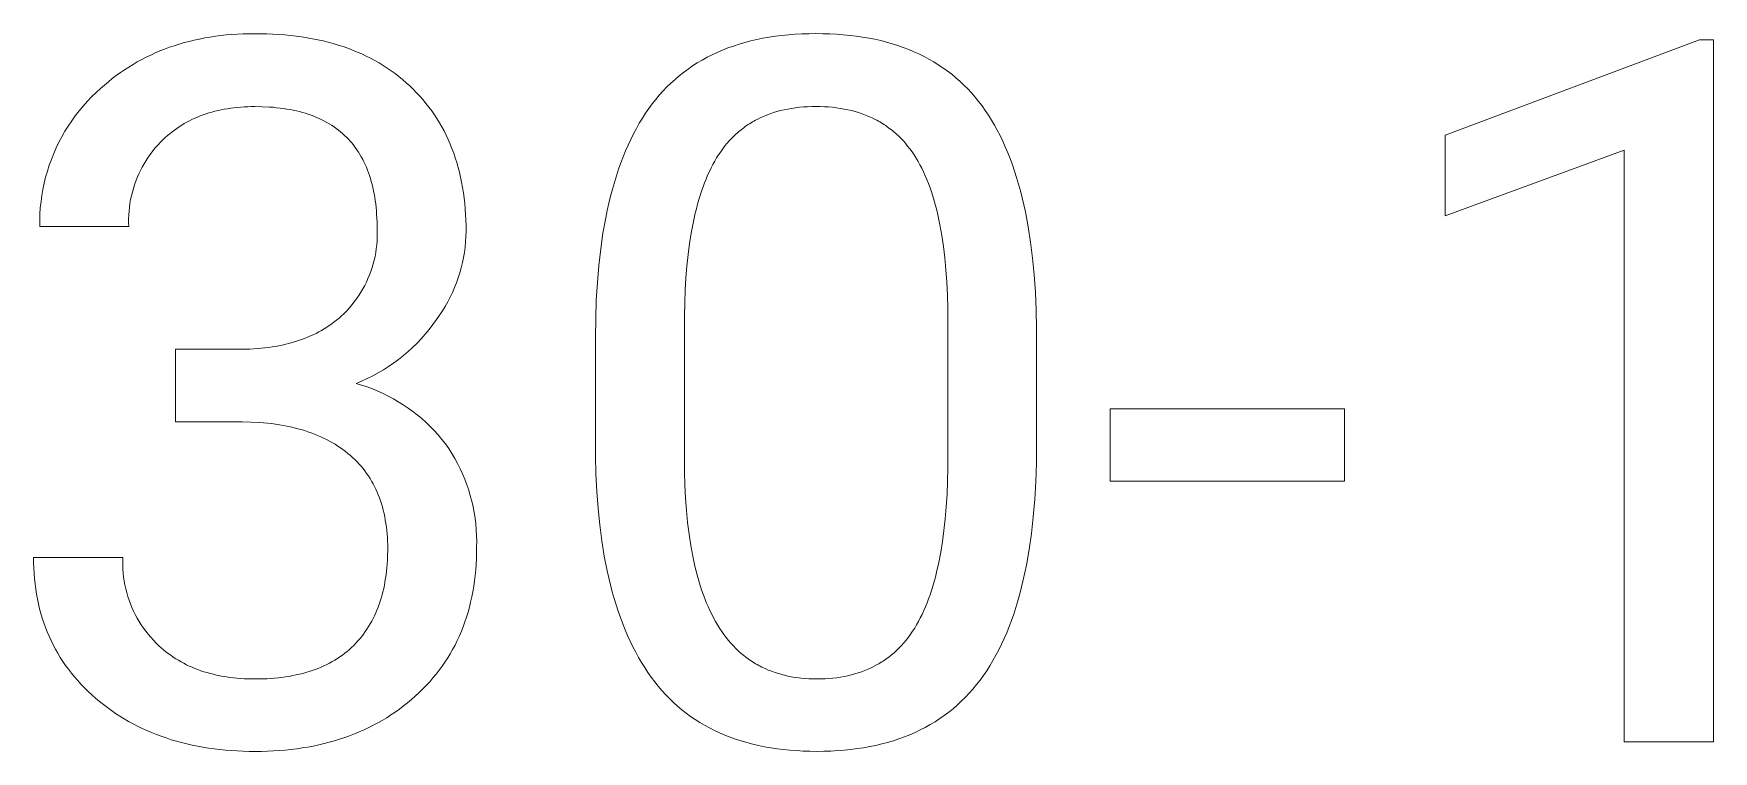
# Model space of a CAD drawing. Header units: millimetres. Extents: x -2542 to 6192, y -257 to 5845.
# Drawn here: x 4185.8 to 4384.6, y 432.5 to 517.4 of the extents above; entities that cross this region are included whole.
import ezdxf

# ---------------------------------------------------------------- set-up
doc = ezdxf.new("R2010")
doc.units = ezdxf.units.MM
doc.header["$MEASUREMENT"] = 0
doc.layers.add('Domyślny', color=7, linetype='Continuous', true_color=0x000000)

msp = doc.modelspace()

# ---------------------------------------------------------------- linework, layer by layer
at = {"layer": 'Domyślny', "color": 18, "lineweight": 15, "true_color": 0x000000}
for p, q in [((4205.44, 516.8), (4206.06, 516.92)), ((4206.06, 516.92), (4206.68, 517.03)), ((4206.68, 517.03), (4207.32, 517.12)), ((4207.32, 517.12), (4207.96, 517.21)), ((4207.96, 517.21), (4208.61, 517.28)), ((4208.61, 517.28), (4209.27, 517.33)), ((4209.27, 517.33), (4209.93, 517.38)), ((4209.93, 517.38), (4210.61, 517.41)), ((4210.61, 517.41), (4211.29, 517.43)), ((4211.29, 517.43), (4211.98, 517.43)), ((4211.98, 517.43), (4213.42, 517.41)), ((4213.42, 517.41), (4214.13, 517.38)), ((4214.13, 517.38), (4214.83, 517.34)), ((4214.83, 517.34), (4215.52, 517.28)), ((4215.52, 517.28), (4216.2, 517.22)), ((4216.2, 517.22), (4216.87, 517.14)), ((4216.87, 517.14), (4217.52, 517.05)), ((4217.52, 517.05), (4218.17, 516.95)), ((4218.17, 516.95), (4218.81, 516.83)), ((4272.1, 516.89), (4272.84, 517.02)), ((4272.84, 517.02), (4273.59, 517.13)), ((4273.59, 517.13), (4274.35, 517.22)), ((4274.35, 517.22), (4275.13, 517.3)), ((4275.13, 517.3), (4275.93, 517.36)), ((4275.93, 517.36), (4276.73, 517.41)), ((4276.73, 517.41), (4277.55, 517.43)), ((4277.55, 517.43), (4278.39, 517.44)), ((4278.39, 517.44), (4279.22, 517.43)), ((4279.22, 517.43), (4280.04, 517.41)), ((4280.04, 517.41), (4280.84, 517.37)), ((4280.84, 517.37), (4281.63, 517.31)), ((4281.63, 517.31), (4282.4, 517.23)), ((4282.4, 517.23), (4283.16, 517.14)), ((4283.16, 517.14), (4283.9, 517.03)), ((4283.9, 517.03), (4284.64, 516.91)), ((4284.64, 516.91), (4285.35, 516.77)), ((4199.66, 514.9), (4200.2, 515.15)), ((4200.2, 515.15), (4200.75, 515.38)), ((4200.75, 515.38), (4201.31, 515.61)), ((4201.31, 515.61), (4201.88, 515.82)), ((4201.88, 515.82), (4202.45, 516.01)), ((4202.45, 516.01), (4203.03, 516.19)), ((4203.03, 516.19), (4203.62, 516.37)), ((4203.62, 516.37), (4204.22, 516.52)), ((4204.22, 516.52), (4204.82, 516.67)), ((4204.82, 516.67), (4205.44, 516.8)), ((4218.81, 516.83), (4219.44, 516.71)), ((4219.44, 516.71), (4220.06, 516.57)), ((4220.06, 516.57), (4220.67, 516.42)), ((4220.67, 516.42), (4221.26, 516.26)), ((4221.26, 516.26), (4221.85, 516.08)), ((4221.85, 516.08), (4222.43, 515.9)), ((4222.43, 515.9), (4223, 515.7)), ((4223, 515.7), (4223.56, 515.48)), ((4223.56, 515.48), (4224.1, 515.26)), ((4224.1, 515.26), (4224.64, 515.03)), ((4224.64, 515.03), (4225.17, 514.78)), ((4265.51, 514.63), (4266.1, 514.93)), ((4266.1, 514.93), (4266.71, 515.22)), ((4266.71, 515.22), (4267.34, 515.49)), ((4267.34, 515.49), (4267.98, 515.74)), ((4267.98, 515.74), (4268.63, 515.97)), ((4268.63, 515.97), (4269.3, 516.19)), ((4269.3, 516.19), (4269.98, 516.39)), ((4269.98, 516.39), (4270.67, 516.57)), ((4270.67, 516.57), (4271.38, 516.74)), ((4271.38, 516.74), (4272.1, 516.89)), ((4285.35, 516.77), (4286.06, 516.61)), ((4286.06, 516.61), (4286.75, 516.43)), ((4286.75, 516.43), (4287.42, 516.24)), ((4287.42, 516.24), (4288.08, 516.03)), ((4288.08, 516.03), (4288.73, 515.81)), ((4288.73, 515.81), (4289.37, 515.56)), ((4289.37, 515.56), (4289.99, 515.3)), ((4289.99, 515.3), (4290.59, 515.03)), ((4290.59, 515.03), (4291.19, 514.74)), ((4352.85, 505.4), (4382.95, 516.69)), ((4382.95, 516.69), (4384.61, 516.69)), ((4384.61, 516.69), (4384.61, 433.59)), ((4196.07, 512.82), (4196.56, 513.16)), ((4196.56, 513.16), (4197.06, 513.48)), ((4197.06, 513.48), (4197.57, 513.79)), ((4197.57, 513.79), (4198.08, 514.09)), ((4198.08, 514.09), (4198.6, 514.37)), ((4198.6, 514.37), (4199.13, 514.64)), ((4199.13, 514.64), (4199.66, 514.9)), ((4225.17, 514.78), (4225.69, 514.52)), ((4225.69, 514.52), (4226.2, 514.25)), ((4226.2, 514.25), (4226.7, 513.96)), ((4226.7, 513.96), (4227.19, 513.66)), ((4227.19, 513.66), (4227.66, 513.35)), ((4227.66, 513.35), (4228.13, 513.03)), ((4228.13, 513.03), (4228.59, 512.7)), ((4262.73, 512.85), (4263.26, 513.24)), ((4263.26, 513.24), (4263.8, 513.62)), ((4263.8, 513.62), (4264.35, 513.97)), ((4264.35, 513.97), (4264.92, 514.31)), ((4264.92, 514.31), (4265.51, 514.63)), ((4291.19, 514.74), (4291.77, 514.43)), ((4291.77, 514.43), (4292.33, 514.1)), ((4292.33, 514.1), (4292.88, 513.76)), ((4292.88, 513.76), (4293.42, 513.4)), ((4293.42, 513.4), (4293.94, 513.02)), ((4293.94, 513.02), (4294.46, 512.63)), ((4193.2, 510.45), (4193.74, 510.95)), ((4193.74, 510.95), (4194.19, 511.35)), ((4194.19, 511.35), (4194.65, 511.73)), ((4194.65, 511.73), (4195.12, 512.11)), ((4195.12, 512.11), (4195.59, 512.47)), ((4195.59, 512.47), (4196.07, 512.82)), ((4228.59, 512.7), (4229.04, 512.35)), ((4229.04, 512.35), (4229.48, 511.99)), ((4229.48, 511.99), (4229.91, 511.62)), ((4229.91, 511.62), (4230.33, 511.24)), ((4230.33, 511.24), (4230.74, 510.85)), ((4260.31, 510.65), (4260.76, 511.12)), ((4260.76, 511.12), (4261.23, 511.58)), ((4261.23, 511.58), (4261.72, 512.02)), ((4261.72, 512.02), (4262.22, 512.45)), ((4262.22, 512.45), (4262.73, 512.85)), ((4294.46, 512.63), (4294.95, 512.22)), ((4294.95, 512.22), (4295.44, 511.8)), ((4295.44, 511.8), (4295.91, 511.35)), ((4295.91, 511.35), (4296.36, 510.9)), ((4191.67, 508.85), (4192.16, 509.4)), ((4192.16, 509.4), (4192.67, 509.94)), ((4192.67, 509.94), (4193.2, 510.45)), ((4230.74, 510.85), (4231.13, 510.44)), ((4231.13, 510.44), (4231.52, 510.03)), ((4231.52, 510.03), (4231.89, 509.61)), ((4231.89, 509.61), (4232.24, 509.18)), ((4232.24, 509.18), (4232.59, 508.74)), ((4258.61, 508.57), (4259.02, 509.12)), ((4259.02, 509.12), (4259.43, 509.64)), ((4259.43, 509.64), (4259.86, 510.15)), ((4259.86, 510.15), (4260.31, 510.65)), ((4296.36, 510.9), (4296.8, 510.42)), ((4296.8, 510.42), (4297.23, 509.93)), ((4297.23, 509.93), (4297.65, 509.42)), ((4297.65, 509.42), (4298.05, 508.89)), ((4189.9, 506.49), (4190.31, 507.11)), ((4190.31, 507.11), (4190.74, 507.7)), ((4190.74, 507.7), (4191.19, 508.29)), ((4191.19, 508.29), (4191.67, 508.85)), ((4204.24, 507.11), (4203.93, 506.95)), ((4204.55, 507.27), (4204.24, 507.11)), ((4204.87, 507.42), (4204.55, 507.27)), ((4205.2, 507.56), (4204.87, 507.42)), ((4205.53, 507.69), (4205.2, 507.56)), ((4205.87, 507.82), (4205.53, 507.69)), ((4206.21, 507.94), (4205.87, 507.82)), ((4206.56, 508.05), (4206.21, 507.94)), ((4206.91, 508.15), (4206.56, 508.05)), ((4207.26, 508.24), (4206.91, 508.15)), ((4207.63, 508.33), (4207.26, 508.24)), ((4208, 508.41), (4207.63, 508.33)), ((4208.37, 508.49), (4208, 508.41)), ((4208.75, 508.55), (4208.37, 508.49)), ((4209.13, 508.61), (4208.75, 508.55)), ((4209.52, 508.66), (4209.13, 508.61)), ((4209.92, 508.7), (4209.52, 508.66)), ((4210.32, 508.73), (4209.92, 508.7)), ((4210.73, 508.76), (4210.32, 508.73)), ((4211.14, 508.78), (4210.73, 508.76)), ((4211.56, 508.79), (4211.14, 508.78)), ((4211.98, 508.8), (4211.56, 508.79)), ((4212.87, 508.78), (4211.98, 508.8)), ((4213.73, 508.74), (4212.87, 508.78)), ((4214.15, 508.71), (4213.73, 508.74)), ((4214.57, 508.67), (4214.15, 508.71)), ((4214.97, 508.62), (4214.57, 508.67)), ((4215.37, 508.57), (4214.97, 508.62)), ((4215.76, 508.51), (4215.37, 508.57)), ((4216.15, 508.44), (4215.76, 508.51)), ((4216.53, 508.37), (4216.15, 508.44)), ((4216.9, 508.29), (4216.53, 508.37)), ((4217.26, 508.2), (4216.9, 508.29)), ((4217.62, 508.1), (4217.26, 508.2)), ((4217.97, 508), (4217.62, 508.1)), ((4218.31, 507.89), (4217.97, 508)), ((4218.65, 507.77), (4218.31, 507.89)), ((4218.98, 507.65), (4218.65, 507.77)), ((4219.3, 507.52), (4218.98, 507.65)), ((4219.62, 507.38), (4219.3, 507.52)), ((4219.92, 507.23), (4219.62, 507.38)), ((4220.22, 507.08), (4219.92, 507.23)), ((4220.52, 506.92), (4220.22, 507.08)), ((4232.59, 508.74), (4232.92, 508.29)), ((4232.92, 508.29), (4233.24, 507.84)), ((4233.24, 507.84), (4233.54, 507.37)), ((4233.54, 507.37), (4233.83, 506.89)), ((4257.49, 506.83), (4257.85, 507.43)), ((4257.85, 507.43), (4258.23, 508.01)), ((4258.23, 508.01), (4258.61, 508.57)), ((4270.88, 506.98), (4270.71, 506.88)), ((4271.06, 507.08), (4270.88, 506.98)), ((4271.24, 507.18), (4271.06, 507.08)), ((4271.42, 507.28), (4271.24, 507.18)), ((4271.8, 507.46), (4271.42, 507.28)), ((4272.18, 507.64), (4271.8, 507.46)), ((4272.56, 507.8), (4272.18, 507.64)), ((4272.96, 507.95), (4272.56, 507.8)), ((4273.37, 508.08), (4272.96, 507.95)), ((4273.78, 508.21), (4273.37, 508.08)), ((4274.2, 508.32), (4273.78, 508.21)), ((4274.63, 508.42), (4274.2, 508.32)), ((4275.07, 508.51), (4274.63, 508.42)), ((4275.52, 508.59), (4275.07, 508.51)), ((4275.98, 508.65), (4275.52, 508.59)), ((4276.44, 508.71), (4275.98, 508.65)), ((4276.92, 508.75), (4276.44, 508.71)), ((4277.4, 508.78), (4276.92, 508.75)), ((4277.89, 508.8), (4277.4, 508.78)), ((4278.39, 508.8), (4277.89, 508.8)), ((4278.89, 508.8), (4278.39, 508.8)), ((4279.39, 508.78), (4278.89, 508.8)), ((4279.87, 508.75), (4279.39, 508.78)), ((4280.35, 508.71), (4279.87, 508.75)), ((4280.82, 508.65), (4280.35, 508.71)), ((4281.28, 508.59), (4280.82, 508.65)), ((4281.73, 508.51), (4281.28, 508.59)), ((4282.17, 508.42), (4281.73, 508.51)), ((4282.61, 508.32), (4282.17, 508.42)), ((4283.04, 508.21), (4282.61, 508.32)), ((4283.45, 508.08), (4283.04, 508.21)), ((4283.86, 507.95), (4283.45, 508.08)), ((4284.26, 507.8), (4283.86, 507.95)), ((4284.66, 507.63), (4284.26, 507.8)), ((4285.04, 507.46), (4284.66, 507.63)), ((4285.41, 507.28), (4285.04, 507.46)), ((4285.6, 507.18), (4285.41, 507.28)), ((4285.78, 507.08), (4285.6, 507.18)), ((4285.96, 506.98), (4285.78, 507.08)), ((4286.14, 506.87), (4285.96, 506.98)), ((4298.05, 508.89), (4298.44, 508.35)), ((4298.44, 508.35), (4298.81, 507.79)), ((4298.81, 507.79), (4299.17, 507.21)), ((4299.17, 507.21), (4299.53, 506.61)), ((4188.8, 504.57), (4189.14, 505.23)), ((4189.14, 505.23), (4189.51, 505.87)), ((4189.51, 505.87), (4189.9, 506.49)), ((4201.39, 505.14), (4201.13, 504.9)), ((4201.65, 505.37), (4201.39, 505.14)), ((4201.91, 505.59), (4201.65, 505.37)), ((4202.19, 505.81), (4201.91, 505.59)), ((4202.46, 506.02), (4202.19, 505.81)), ((4202.75, 506.22), (4202.46, 506.02)), ((4203.03, 506.41), (4202.75, 506.22)), ((4203.33, 506.6), (4203.03, 506.41)), ((4203.63, 506.78), (4203.33, 506.6)), ((4203.93, 506.95), (4203.63, 506.78)), ((4220.8, 506.76), (4220.52, 506.92)), ((4221.08, 506.58), (4220.8, 506.76)), ((4221.36, 506.4), (4221.08, 506.58)), ((4221.62, 506.21), (4221.36, 506.4)), ((4221.88, 506.02), (4221.62, 506.21)), ((4222.13, 505.82), (4221.88, 506.02)), ((4222.37, 505.61), (4222.13, 505.82)), ((4222.61, 505.39), (4222.37, 505.61)), ((4222.84, 505.17), (4222.61, 505.39)), ((4223.06, 504.94), (4222.84, 505.17)), ((4233.83, 506.89), (4234.11, 506.4)), ((4234.11, 506.4), (4234.38, 505.91)), ((4234.38, 505.91), (4234.63, 505.4)), ((4234.63, 505.4), (4234.87, 504.89)), ((4256.48, 504.92), (4256.8, 505.57)), ((4256.8, 505.57), (4257.14, 506.21)), ((4257.14, 506.21), (4257.49, 506.83)), ((4268.47, 505.09), (4268.18, 504.79)), ((4268.76, 505.38), (4268.47, 505.09)), ((4268.91, 505.52), (4268.76, 505.38)), ((4269.07, 505.66), (4268.91, 505.52)), ((4269.22, 505.79), (4269.07, 505.66)), ((4269.38, 505.93), (4269.22, 505.79)), ((4269.54, 506.06), (4269.38, 505.93)), ((4269.7, 506.18), (4269.54, 506.06)), ((4269.86, 506.3), (4269.7, 506.18)), ((4270.03, 506.43), (4269.86, 506.3)), ((4270.19, 506.54), (4270.03, 506.43)), ((4270.36, 506.66), (4270.19, 506.54)), ((4270.53, 506.77), (4270.36, 506.66)), ((4270.71, 506.88), (4270.53, 506.77)), ((4286.31, 506.76), (4286.14, 506.87)), ((4286.49, 506.65), (4286.31, 506.76)), ((4286.66, 506.54), (4286.49, 506.65)), ((4286.83, 506.42), (4286.66, 506.54)), ((4287, 506.3), (4286.83, 506.42)), ((4287.16, 506.17), (4287, 506.3)), ((4287.32, 506.05), (4287.16, 506.17)), ((4287.49, 505.92), (4287.32, 506.05)), ((4287.64, 505.78), (4287.49, 505.92)), ((4287.8, 505.65), (4287.64, 505.78)), ((4287.96, 505.51), (4287.8, 505.65)), ((4288.11, 505.37), (4287.96, 505.51)), ((4288.41, 505.08), (4288.11, 505.37)), ((4288.7, 504.77), (4288.41, 505.08)), ((4299.53, 506.61), (4299.86, 505.99)), ((4299.86, 505.99), (4300.19, 505.36)), ((4300.19, 505.36), (4300.51, 504.7)), ((4352.85, 495.86), (4352.85, 505.4)), ((4187.91, 502.55), (4188.18, 503.23)), ((4188.18, 503.23), (4188.48, 503.91)), ((4188.48, 503.91), (4188.8, 504.57)), ((4199.64, 503.18), (4199.37, 502.8)), ((4199.91, 503.54), (4199.64, 503.18)), ((4200.2, 503.9), (4199.91, 503.54)), ((4200.5, 504.24), (4200.2, 503.9)), ((4200.81, 504.57), (4200.5, 504.24)), ((4201.13, 504.9), (4200.81, 504.57)), ((4223.28, 504.7), (4223.06, 504.94)), ((4223.49, 504.45), (4223.28, 504.7)), ((4223.69, 504.2), (4223.49, 504.45)), ((4223.88, 503.94), (4223.69, 504.2)), ((4224.07, 503.68), (4223.88, 503.94)), ((4224.25, 503.4), (4224.07, 503.68)), ((4224.42, 503.12), (4224.25, 503.4)), ((4224.59, 502.84), (4224.42, 503.12)), ((4234.87, 504.89), (4235.1, 504.36)), ((4235.1, 504.36), (4235.32, 503.83)), ((4235.32, 503.83), (4235.52, 503.29)), ((4235.52, 503.29), (4235.71, 502.73)), ((4255.57, 502.85), (4255.86, 503.55)), ((4255.86, 503.55), (4256.16, 504.25)), ((4256.16, 504.25), (4256.48, 504.92)), ((4266.88, 503.1), (4266.64, 502.73)), ((4267.12, 503.46), (4266.88, 503.1)), ((4267.37, 503.81), (4267.12, 503.46)), ((4267.63, 504.15), (4267.37, 503.81)), ((4267.9, 504.47), (4267.63, 504.15)), ((4268.18, 504.79), (4267.9, 504.47)), ((4288.98, 504.46), (4288.7, 504.77)), ((4289.25, 504.13), (4288.98, 504.46)), ((4289.51, 503.79), (4289.25, 504.13)), ((4289.77, 503.44), (4289.51, 503.79)), ((4290.02, 503.07), (4289.77, 503.44)), ((4290.26, 502.7), (4290.02, 503.07)), ((4300.51, 504.7), (4300.81, 504.03)), ((4300.81, 504.03), (4301.1, 503.34)), ((4301.1, 503.34), (4301.38, 502.64)), ((4374.05, 503.63), (4352.85, 495.86)), ((4374.05, 433.59), (4374.05, 503.63)), ((4187.23, 500.44), (4187.43, 501.15)), ((4187.43, 501.15), (4187.66, 501.86)), ((4187.66, 501.86), (4187.91, 502.55)), ((4198.45, 501.23), (4198.26, 500.82)), ((4198.66, 501.63), (4198.45, 501.23)), ((4198.89, 502.03), (4198.66, 501.63)), ((4199.12, 502.42), (4198.89, 502.03)), ((4199.37, 502.8), (4199.12, 502.42)), ((4224.75, 502.54), (4224.59, 502.84)), ((4224.9, 502.24), (4224.75, 502.54)), ((4225.05, 501.93), (4224.9, 502.24)), ((4225.19, 501.61), (4225.05, 501.93)), ((4225.32, 501.29), (4225.19, 501.61)), ((4225.44, 500.96), (4225.32, 501.29)), ((4235.71, 502.73), (4235.88, 502.17)), ((4235.88, 502.17), (4236.05, 501.6)), ((4236.05, 501.6), (4236.2, 501.02)), ((4236.2, 501.02), (4236.34, 500.43)), ((4254.78, 500.61), (4255.03, 501.37)), ((4255.03, 501.37), (4255.29, 502.12)), ((4255.29, 502.12), (4255.57, 502.85)), ((4265.78, 501.11), (4265.58, 500.67)), ((4265.98, 501.53), (4265.78, 501.11)), ((4266.2, 501.94), (4265.98, 501.53)), ((4266.41, 502.34), (4266.2, 501.94)), ((4266.64, 502.73), (4266.41, 502.34)), ((4290.49, 502.31), (4290.26, 502.7)), ((4290.71, 501.9), (4290.49, 502.31)), ((4290.93, 501.49), (4290.71, 501.9)), ((4291.14, 501.06), (4290.93, 501.49)), ((4291.34, 500.61), (4291.14, 501.06)), ((4301.38, 502.64), (4301.65, 501.91)), ((4301.65, 501.91), (4301.9, 501.17)), ((4301.9, 501.17), (4302.15, 500.41)), ((4186.9, 499), (4187.05, 499.73)), ((4187.05, 499.73), (4187.23, 500.44)), ((4197.62, 499.11), (4197.49, 498.67)), ((4197.75, 499.54), (4197.62, 499.11)), ((4197.91, 499.97), (4197.75, 499.54)), ((4198.08, 500.4), (4197.91, 499.97)), ((4198.26, 500.82), (4198.08, 500.4)), ((4225.56, 500.62), (4225.44, 500.96)), ((4225.67, 500.28), (4225.56, 500.62)), ((4225.77, 499.93), (4225.67, 500.28)), ((4225.86, 499.57), (4225.77, 499.93)), ((4225.95, 499.2), (4225.86, 499.57)), ((4226.03, 498.83), (4225.95, 499.2)), ((4236.34, 500.43), (4236.46, 499.83)), ((4236.46, 499.83), (4236.57, 499.22)), ((4236.57, 499.22), (4236.67, 498.6)), ((4254.09, 498.2), (4254.31, 499.02)), ((4254.31, 499.02), (4254.54, 499.82)), ((4254.54, 499.82), (4254.78, 500.61)), ((4265.03, 499.28), (4264.86, 498.79)), ((4265.2, 499.76), (4265.03, 499.28)), ((4265.39, 500.22), (4265.2, 499.76)), ((4265.58, 500.67), (4265.39, 500.22)), ((4291.53, 500.15), (4291.34, 500.61)), ((4291.72, 499.68), (4291.53, 500.15)), ((4291.9, 499.19), (4291.72, 499.68)), ((4292.07, 498.69), (4291.9, 499.19)), ((4302.15, 500.41), (4302.38, 499.63)), ((4302.38, 499.63), (4302.6, 498.83)), ((4186.6, 496.81), (4186.68, 497.55)), ((4186.68, 497.55), (4186.78, 498.28)), ((4186.78, 498.28), (4186.9, 499)), ((4197.21, 497.33), (4197.15, 496.88)), ((4197.29, 497.78), (4197.21, 497.33)), ((4197.38, 498.23), (4197.29, 497.78)), ((4197.49, 498.67), (4197.38, 498.23)), ((4226.11, 498.45), (4226.03, 498.83)), ((4226.18, 498.06), (4226.11, 498.45)), ((4226.24, 497.67), (4226.18, 498.06)), ((4226.29, 497.27), (4226.24, 497.67)), ((4226.33, 496.86), (4226.29, 497.27)), ((4236.67, 498.6), (4236.75, 497.98)), ((4236.75, 497.98), (4236.83, 497.34)), ((4236.83, 497.34), (4236.88, 496.7)), ((4253.7, 496.51), (4253.89, 497.36)), ((4253.89, 497.36), (4254.09, 498.2)), ((4264.38, 497.25), (4264.24, 496.71)), ((4264.53, 497.78), (4264.38, 497.25)), ((4264.69, 498.29), (4264.53, 497.78)), ((4264.86, 498.79), (4264.69, 498.29)), ((4292.23, 498.18), (4292.07, 498.69)), ((4292.39, 497.65), (4292.23, 498.18)), ((4292.54, 497.1), (4292.39, 497.65)), ((4292.69, 496.55), (4292.54, 497.1)), ((4302.6, 498.83), (4302.81, 498.01)), ((4302.81, 498.01), (4303, 497.18)), ((4303, 497.18), (4303.19, 496.33)), ((4186.53, 495.34), (4186.55, 496.08)), ((4186.53, 494.6), (4186.53, 495.34)), ((4186.55, 496.08), (4186.6, 496.81)), ((4197.05, 495.51), (4197.04, 495.06)), ((4197.04, 495.06), (4197.06, 494.6)), ((4197.06, 495.97), (4197.05, 495.51)), ((4197.1, 496.43), (4197.06, 495.97)), ((4197.15, 496.88), (4197.1, 496.43)), ((4226.37, 496.44), (4226.33, 496.86)), ((4226.4, 496.02), (4226.37, 496.44)), ((4226.45, 495.15), (4226.4, 496.02)), ((4226.46, 494.25), (4226.45, 495.15)), ((4236.88, 496.7), (4236.93, 496.04)), ((4236.93, 496.04), (4236.96, 495.38)), ((4236.96, 495.38), (4236.98, 494.7)), ((4253.19, 493.83), (4253.52, 495.63)), ((4253.52, 495.63), (4253.7, 496.51)), ((4264.1, 496.16), (4263.85, 495.01)), ((4264.24, 496.71), (4264.1, 496.16)), ((4292.82, 495.98), (4292.69, 496.55)), ((4293.07, 494.79), (4292.82, 495.98)), ((4303.19, 496.33), (4303.52, 494.57)), ((4197.06, 494.6), (4186.53, 494.6)), ((4226.45, 492.88), (4226.47, 493.34)), ((4226.47, 493.79), (4226.46, 494.25)), ((4226.47, 493.34), (4226.47, 493.79)), ((4236.97, 493.4), (4236.93, 492.78)), ((4236.99, 494.02), (4236.97, 493.4)), ((4236.98, 494.7), (4236.99, 494.02)), ((4252.92, 491.95), (4253.19, 493.83)), ((4263.63, 493.82), (4263.43, 492.57)), ((4263.85, 495.01), (4263.63, 493.82)), ((4293.29, 493.55), (4293.07, 494.79)), ((4293.48, 492.25), (4293.29, 493.55)), ((4303.52, 494.57), (4303.8, 492.74)), ((4226.11, 490.61), (4226.21, 491.06)), ((4226.21, 491.06), (4226.29, 491.51)), ((4226.29, 491.51), (4226.36, 491.96)), ((4226.36, 491.96), (4226.41, 492.42)), ((4226.41, 492.42), (4226.45, 492.88)), ((4236.79, 491.54), (4236.69, 490.93)), ((4236.87, 492.16), (4236.79, 491.54)), ((4236.93, 492.78), (4236.87, 492.16)), ((4252.7, 490), (4252.92, 491.95)), ((4263.26, 491.27), (4263.12, 489.92)), ((4263.43, 492.57), (4263.26, 491.27)), ((4293.64, 490.89), (4293.48, 492.25)), ((4303.8, 492.74), (4304.04, 490.84)), ((4225.56, 488.86), (4225.72, 489.29)), ((4225.72, 489.29), (4225.87, 489.73)), ((4225.87, 489.73), (4226, 490.17)), ((4226, 490.17), (4226.11, 490.61)), ((4236.25, 489.12), (4236.07, 488.53)), ((4236.42, 489.72), (4236.25, 489.12)), ((4236.56, 490.32), (4236.42, 489.72)), ((4236.69, 490.93), (4236.56, 490.32)), ((4252.53, 487.98), (4252.7, 490)), ((4263.12, 489.92), (4263.01, 488.53)), ((4293.77, 489.47), (4293.64, 490.89)), ((4293.88, 488), (4293.77, 489.47)), ((4304.04, 490.84), (4304.23, 488.86)), ((4224.54, 486.81), (4224.77, 487.21)), ((4224.77, 487.21), (4224.99, 487.61)), ((4224.99, 487.61), (4225.19, 488.02)), ((4225.19, 488.02), (4225.38, 488.44)), ((4225.38, 488.44), (4225.56, 488.86)), ((4235.63, 487.36), (4235.38, 486.79)), ((4235.86, 487.94), (4235.63, 487.36)), ((4236.07, 488.53), (4235.86, 487.94)), ((4252.4, 485.88), (4252.53, 487.98)), ((4263.01, 488.53), (4262.92, 487.08)), ((4293.95, 486.47), (4293.88, 488)), ((4304.23, 488.86), (4304.37, 486.82)), ((4223.18, 484.97), (4223.48, 485.32)), ((4223.48, 485.32), (4223.76, 485.68)), ((4223.76, 485.68), (4224.03, 486.05)), ((4224.03, 486.05), (4224.29, 486.43)), ((4224.29, 486.43), (4224.54, 486.81)), ((4234.53, 485.14), (4234.2, 484.61)), ((4234.83, 485.68), (4234.53, 485.14)), ((4235.12, 486.23), (4234.83, 485.68)), ((4235.38, 486.79), (4235.12, 486.23)), ((4252.33, 483.71), (4252.4, 485.88)), ((4262.86, 485.58), (4262.83, 484.02)), ((4262.92, 487.08), (4262.86, 485.58)), ((4293.99, 484.88), (4293.95, 486.47)), ((4304.37, 486.82), (4304.46, 484.7)), ((4221.1, 483.09), (4221.39, 483.3)), ((4221.39, 483.3), (4221.67, 483.52)), ((4221.67, 483.52), (4221.95, 483.75)), ((4221.95, 483.75), (4222.22, 483.99)), ((4222.22, 483.99), (4222.55, 484.3)), ((4222.55, 484.3), (4222.87, 484.63)), ((4222.87, 484.63), (4223.18, 484.97)), ((4233.5, 483.58), (4233.07, 482.99)), ((4233.86, 484.09), (4233.5, 483.58)), ((4234.2, 484.61), (4233.86, 484.09)), ((4252.3, 481.47), (4252.33, 483.71)), ((4262.83, 484.02), (4262.83, 467.21)), ((4294.01, 483.24), (4293.99, 484.88)), ((4294.01, 466.02), (4294.01, 483.24)), ((4304.46, 484.7), (4304.51, 482.51)), ((4217.15, 481.09), (4217.51, 481.21)), ((4217.51, 481.21), (4217.87, 481.35)), ((4217.87, 481.35), (4218.22, 481.49)), ((4218.22, 481.49), (4218.57, 481.64)), ((4218.57, 481.64), (4218.9, 481.79)), ((4218.9, 481.79), (4219.24, 481.95)), ((4219.24, 481.95), (4219.56, 482.12)), ((4219.56, 482.12), (4219.88, 482.3)), ((4219.88, 482.3), (4220.19, 482.49)), ((4220.19, 482.49), (4220.5, 482.68)), ((4220.5, 482.68), (4220.8, 482.88)), ((4220.8, 482.88), (4221.1, 483.09)), ((4231.68, 481.32), (4231.18, 480.79)), ((4232.16, 481.86), (4231.68, 481.32)), ((4232.63, 482.42), (4232.16, 481.86)), ((4233.07, 482.99), (4232.63, 482.42)), ((4252.3, 467.45), (4252.3, 481.47)), ((4304.51, 482.51), (4304.51, 468.87)), ((4202.61, 480.06), (4210.49, 480.06)), ((4202.61, 471.48), (4202.61, 480.06)), ((4210.49, 480.06), (4211.41, 480.09)), ((4211.41, 480.09), (4212.31, 480.14)), ((4212.31, 480.14), (4212.75, 480.18)), ((4212.75, 480.18), (4213.18, 480.23)), ((4213.18, 480.23), (4213.6, 480.28)), ((4213.6, 480.28), (4214.02, 480.34)), ((4214.02, 480.34), (4214.44, 480.41)), ((4214.44, 480.41), (4214.84, 480.48)), ((4214.84, 480.48), (4215.24, 480.56)), ((4215.24, 480.56), (4215.64, 480.65)), ((4215.64, 480.65), (4216.02, 480.75)), ((4216.02, 480.75), (4216.41, 480.86)), ((4216.41, 480.86), (4216.78, 480.97)), ((4216.78, 480.97), (4217.15, 481.09)), ((4229.57, 479.32), (4229, 478.87)), ((4230.12, 479.8), (4229.57, 479.32)), ((4230.66, 480.28), (4230.12, 479.8)), ((4231.18, 480.79), (4230.66, 480.28)), ((4226.58, 477.27), (4225.94, 476.93)), ((4227.2, 477.64), (4226.58, 477.27)), ((4227.82, 478.03), (4227.2, 477.64)), ((4228.42, 478.44), (4227.82, 478.03)), ((4229, 478.87), (4228.42, 478.44)), ((4224.63, 476.3), (4223.96, 476.02)), ((4223.96, 476.02), (4224.62, 475.82)), ((4224.62, 475.82), (4225.27, 475.61)), ((4225.29, 476.6), (4224.63, 476.3)), ((4225.27, 475.61), (4225.91, 475.37)), ((4225.94, 476.93), (4225.29, 476.6)), ((4225.91, 475.37), (4226.54, 475.11)), ((4226.54, 475.11), (4227.16, 474.83)), ((4227.16, 474.83), (4227.78, 474.52)), ((4227.78, 474.52), (4228.38, 474.2)), ((4228.38, 474.2), (4228.97, 473.86)), ((4228.97, 473.86), (4229.55, 473.49)), ((4229.55, 473.49), (4230.12, 473.11)), ((4210.49, 471.48), (4202.61, 471.48)), ((4211.53, 471.45), (4210.49, 471.48)), ((4212.53, 471.4), (4211.53, 471.45)), ((4213.49, 471.31), (4212.53, 471.4)), ((4213.97, 471.26), (4213.49, 471.31)), ((4214.43, 471.19), (4213.97, 471.26)), ((4214.89, 471.12), (4214.43, 471.19)), ((4230.12, 473.11), (4230.67, 472.71)), ((4230.67, 472.71), (4231.21, 472.29)), ((4231.21, 472.29), (4231.74, 471.85)), ((4231.74, 471.85), (4232.25, 471.39)), ((4232.25, 471.39), (4232.74, 470.92)), ((4313.23, 464.45), (4313.23, 473.03)), ((4313.23, 473.03), (4340.94, 473.03)), ((4340.94, 473.03), (4340.94, 464.45)), ((4215.34, 471.05), (4214.89, 471.12)), ((4215.78, 470.96), (4215.34, 471.05)), ((4216.22, 470.87), (4215.78, 470.96)), ((4216.64, 470.77), (4216.22, 470.87)), ((4217.06, 470.66), (4216.64, 470.77)), ((4217.47, 470.55), (4217.06, 470.66)), ((4217.87, 470.43), (4217.47, 470.55)), ((4218.27, 470.3), (4217.87, 470.43)), ((4218.66, 470.16), (4218.27, 470.3)), ((4219.04, 470.02), (4218.66, 470.16)), ((4219.41, 469.87), (4219.04, 470.02)), ((4219.78, 469.71), (4219.41, 469.87)), ((4220.13, 469.54), (4219.78, 469.71)), ((4220.48, 469.37), (4220.13, 469.54)), ((4220.83, 469.19), (4220.48, 469.37)), ((4232.74, 470.92), (4233.22, 470.43)), ((4233.22, 470.43), (4233.68, 469.92)), ((4233.68, 469.92), (4234.12, 469.4)), ((4234.12, 469.4), (4234.55, 468.86)), ((4221.16, 469), (4220.83, 469.19)), ((4221.49, 468.81), (4221.16, 469)), ((4221.81, 468.61), (4221.49, 468.81)), ((4222.12, 468.4), (4221.81, 468.61)), ((4222.42, 468.18), (4222.12, 468.4)), ((4222.72, 467.96), (4222.42, 468.18)), ((4223.01, 467.73), (4222.72, 467.96)), ((4223.29, 467.5), (4223.01, 467.73)), ((4223.56, 467.25), (4223.29, 467.5)), ((4223.83, 467), (4223.56, 467.25)), ((4234.55, 468.86), (4234.93, 468.3)), ((4234.93, 468.3), (4235.3, 467.72)), ((4235.3, 467.72), (4235.65, 467.14)), ((4252.36, 465.3), (4252.3, 467.45)), ((4262.83, 467.21), (4262.85, 465.57)), ((4304.51, 468.87), (4304.48, 466.6)), ((4224.08, 466.75), (4223.83, 467)), ((4224.32, 466.48), (4224.08, 466.75)), ((4224.56, 466.22), (4224.32, 466.48)), ((4224.79, 465.94), (4224.56, 466.22)), ((4225.01, 465.66), (4224.79, 465.94)), ((4225.22, 465.37), (4225.01, 465.66)), ((4225.42, 465.07), (4225.22, 465.37)), ((4235.65, 467.14), (4235.98, 466.54)), ((4235.98, 466.54), (4236.28, 465.92)), ((4236.28, 465.92), (4236.57, 465.3)), ((4236.57, 465.3), (4236.83, 464.67)), ((4252.46, 463.22), (4252.36, 465.3)), ((4262.85, 465.57), (4262.89, 463.98)), ((4293.97, 464.43), (4294.01, 466.02)), ((4304.48, 466.6), (4304.41, 464.4)), ((4225.62, 464.77), (4225.42, 465.07)), ((4225.8, 464.46), (4225.62, 464.77)), ((4225.98, 464.15), (4225.8, 464.46)), ((4226.15, 463.83), (4225.98, 464.15)), ((4226.31, 463.5), (4226.15, 463.83)), ((4226.46, 463.16), (4226.31, 463.5)), ((4236.83, 464.67), (4237.08, 464.03)), ((4237.08, 464.03), (4237.3, 463.39)), ((4237.3, 463.39), (4237.49, 462.73)), ((4262.89, 463.98), (4262.97, 462.45)), ((4293.91, 462.89), (4293.97, 464.43)), ((4304.41, 464.4), (4304.29, 462.27)), ((4340.94, 464.45), (4313.23, 464.45)), ((4226.6, 462.82), (4226.46, 463.16)), ((4226.74, 462.47), (4226.6, 462.82)), ((4226.86, 462.12), (4226.74, 462.47)), ((4226.98, 461.76), (4226.86, 462.12)), ((4227.09, 461.39), (4226.98, 461.76)), ((4227.19, 461.01), (4227.09, 461.39)), ((4237.49, 462.73), (4237.67, 462.07)), ((4237.67, 462.07), (4237.82, 461.4)), ((4237.82, 461.4), (4237.95, 460.73)), ((4252.61, 461.21), (4252.46, 463.22)), ((4262.97, 462.45), (4263.08, 460.97)), ((4293.7, 459.98), (4293.82, 461.41)), ((4293.82, 461.41), (4293.91, 462.89)), ((4304.29, 462.27), (4304.11, 460.22)), ((4227.28, 460.63), (4227.19, 461.01)), ((4227.36, 460.24), (4227.28, 460.63)), ((4227.43, 459.85), (4227.36, 460.24)), ((4227.5, 459.45), (4227.43, 459.85)), ((4227.56, 459.04), (4227.5, 459.45)), ((4237.95, 460.73), (4238.06, 460.06)), ((4238.06, 460.06), (4238.14, 459.38)), ((4238.14, 459.38), (4238.2, 458.7)), ((4252.81, 459.27), (4252.61, 461.21)), ((4253.06, 457.39), (4252.81, 459.27)), ((4263.08, 460.97), (4263.21, 459.54)), ((4263.21, 459.54), (4263.38, 458.17)), ((4293.55, 458.61), (4293.7, 459.98)), ((4304.11, 460.22), (4303.89, 458.25)), ((4227.6, 458.62), (4227.56, 459.04)), ((4227.64, 458.2), (4227.6, 458.62)), ((4227.67, 457.77), (4227.64, 458.2)), ((4227.69, 457.34), (4227.67, 457.77)), ((4227.71, 456.89), (4227.69, 457.34)), ((4238.2, 458.7), (4238.24, 458.02)), ((4238.24, 458.02), (4238.25, 457.33)), ((4238.25, 457.33), (4238.24, 456.65)), ((4253.35, 455.58), (4253.06, 457.39)), ((4263.38, 458.17), (4263.58, 456.85)), ((4293.17, 456.03), (4293.37, 457.29)), ((4293.37, 457.29), (4293.55, 458.61)), ((4303.89, 458.25), (4303.62, 456.35)), ((4185.81, 454.76), (4185.8, 455.4)), ((4185.8, 455.4), (4196.36, 455.4)), ((4196.36, 455.4), (4196.35, 454.93)), ((4227.68, 455.08), (4227.7, 455.53)), ((4227.7, 455.53), (4227.71, 456.44)), ((4227.71, 456.44), (4227.71, 456.89)), ((4238.23, 455.95), (4238.21, 455.27)), ((4238.24, 456.65), (4238.23, 455.95)), ((4253.69, 453.85), (4253.35, 455.58)), ((4263.58, 456.85), (4263.81, 455.58)), ((4263.81, 455.58), (4264.07, 454.37)), ((4292.94, 454.82), (4293.17, 456.03)), ((4303.62, 456.35), (4303.3, 454.52)), ((4185.83, 454.13), (4185.81, 454.76)), ((4185.87, 453.5), (4185.83, 454.13)), ((4185.92, 452.89), (4185.87, 453.5)), ((4196.35, 454.93), (4196.35, 454.47)), ((4196.35, 454.47), (4196.37, 454)), ((4196.37, 454), (4196.41, 453.54)), ((4196.41, 453.54), (4196.46, 453.07)), ((4227.46, 452.95), (4227.52, 453.36)), ((4227.52, 453.36), (4227.57, 453.78)), ((4227.57, 453.78), (4227.61, 454.21)), ((4227.61, 454.21), (4227.65, 454.64)), ((4227.65, 454.64), (4227.68, 455.08)), ((4238.13, 453.93), (4238.06, 453.27)), ((4238.18, 454.6), (4238.13, 453.93)), ((4238.21, 455.27), (4238.18, 454.6)), ((4253.88, 453), (4253.69, 453.85)), ((4264.07, 454.37), (4264.21, 453.79)), ((4264.21, 453.79), (4264.36, 453.21)), ((4292.54, 453.1), (4292.68, 453.66)), ((4292.68, 453.66), (4292.94, 454.82)), ((4303.13, 453.64), (4302.94, 452.77)), ((4303.3, 454.52), (4303.13, 453.64)), ((4185.98, 452.28), (4185.92, 452.89)), ((4186.06, 451.68), (4185.98, 452.28)), ((4186.15, 451.08), (4186.06, 451.68)), ((4196.46, 453.07), (4196.53, 452.61)), ((4196.53, 452.61), (4196.61, 452.16)), ((4196.61, 452.16), (4196.71, 451.7)), ((4196.71, 451.7), (4196.83, 451.25)), ((4227.05, 450.98), (4227.15, 451.36)), ((4227.15, 451.36), (4227.24, 451.75)), ((4227.24, 451.75), (4227.32, 452.14)), ((4227.32, 452.14), (4227.39, 452.54)), ((4227.39, 452.54), (4227.46, 452.95)), ((4237.79, 451.36), (4237.67, 450.74)), ((4237.89, 451.99), (4237.79, 451.36)), ((4237.99, 452.63), (4237.89, 451.99)), ((4238.06, 453.27), (4237.99, 452.63)), ((4254.08, 452.17), (4253.88, 453)), ((4254.29, 451.36), (4254.08, 452.17)), ((4254.51, 450.57), (4254.29, 451.36)), ((4264.36, 453.21), (4264.52, 452.66)), ((4264.52, 452.66), (4264.69, 452.11)), ((4264.69, 452.11), (4264.86, 451.58)), ((4264.86, 451.58), (4265.04, 451.07)), ((4291.91, 451), (4292.08, 451.51)), ((4292.08, 451.51), (4292.24, 452.03)), ((4292.24, 452.03), (4292.39, 452.56)), ((4292.39, 452.56), (4292.54, 453.1)), ((4302.73, 451.92), (4302.52, 451.09)), ((4302.94, 452.77), (4302.73, 451.92)), ((4186.26, 450.5), (4186.15, 451.08)), ((4186.38, 449.92), (4186.26, 450.5)), ((4186.52, 449.35), (4186.38, 449.92)), ((4186.67, 448.78), (4186.52, 449.35)), ((4196.83, 451.25), (4196.96, 450.8)), ((4196.96, 450.8), (4197.1, 450.36)), ((4197.1, 450.36), (4197.27, 449.92)), ((4197.27, 449.92), (4197.44, 449.49)), ((4197.44, 449.49), (4197.63, 449.07)), ((4226.44, 449.18), (4226.58, 449.53)), ((4226.58, 449.53), (4226.71, 449.88)), ((4226.71, 449.88), (4226.83, 450.24)), ((4226.83, 450.24), (4226.94, 450.61)), ((4226.94, 450.61), (4227.05, 450.98)), ((4237.38, 449.53), (4237.22, 448.94)), ((4237.53, 450.13), (4237.38, 449.53)), ((4237.67, 450.74), (4237.53, 450.13)), ((4254.75, 449.79), (4254.51, 450.57)), ((4255, 449.04), (4254.75, 449.79)), ((4265.04, 451.07), (4265.23, 450.57)), ((4265.23, 450.57), (4265.42, 450.08)), ((4265.42, 450.08), (4265.63, 449.6)), ((4265.63, 449.6), (4265.84, 449.14)), ((4291.17, 449.12), (4291.36, 449.57)), ((4291.36, 449.57), (4291.55, 450.04)), ((4291.55, 450.04), (4291.73, 450.51)), ((4291.73, 450.51), (4291.91, 451)), ((4302.05, 449.49), (4301.8, 448.72)), ((4302.29, 450.28), (4302.05, 449.49)), ((4302.52, 451.09), (4302.29, 450.28)), ((4186.83, 448.23), (4186.67, 448.78)), ((4187.01, 447.68), (4186.83, 448.23)), ((4187.21, 447.14), (4187.01, 447.68)), ((4197.63, 449.07), (4197.84, 448.65)), ((4197.84, 448.65), (4198.06, 448.24)), ((4198.06, 448.24), (4198.29, 447.84)), ((4198.29, 447.84), (4198.54, 447.44)), ((4198.54, 447.44), (4198.8, 447.06)), ((4225.45, 447.23), (4225.64, 447.54)), ((4225.64, 447.54), (4225.82, 447.86)), ((4225.82, 447.86), (4225.98, 448.18)), ((4225.98, 448.18), (4226.14, 448.5)), ((4226.14, 448.5), (4226.3, 448.84)), ((4226.3, 448.84), (4226.44, 449.18)), ((4236.85, 447.78), (4236.65, 447.22)), ((4237.04, 448.36), (4236.85, 447.78)), ((4237.22, 448.94), (4237.04, 448.36)), ((4255.26, 448.29), (4255, 449.04)), ((4255.53, 447.57), (4255.26, 448.29)), ((4255.81, 446.86), (4255.53, 447.57)), ((4265.84, 449.14), (4266.06, 448.69)), ((4266.06, 448.69), (4266.28, 448.26)), ((4266.28, 448.26), (4266.52, 447.84)), ((4266.52, 447.84), (4266.76, 447.44)), ((4266.76, 447.44), (4267, 447.04)), ((4290.08, 447.06), (4290.31, 447.44)), ((4290.31, 447.44), (4290.54, 447.84)), ((4290.54, 447.84), (4290.75, 448.26)), ((4290.75, 448.26), (4290.96, 448.68)), ((4290.96, 448.68), (4291.17, 449.12)), ((4301.54, 447.97), (4301.26, 447.23)), ((4301.8, 448.72), (4301.54, 447.97)), ((4187.41, 446.61), (4187.21, 447.14)), ((4187.63, 446.09), (4187.41, 446.61)), ((4187.87, 445.57), (4187.63, 446.09)), ((4188.12, 445.06), (4187.87, 445.57)), ((4198.8, 447.06), (4199.08, 446.68)), ((4199.08, 446.68), (4199.36, 446.32)), ((4199.36, 446.32), (4199.66, 445.96)), ((4199.66, 445.96), (4199.98, 445.61)), ((4199.98, 445.61), (4200.3, 445.28)), ((4223.95, 445.27), (4224.18, 445.53)), ((4224.18, 445.53), (4224.42, 445.8)), ((4224.42, 445.8), (4224.64, 446.07)), ((4224.64, 446.07), (4224.85, 446.35)), ((4224.85, 446.35), (4225.06, 446.64)), ((4225.06, 446.64), (4225.26, 446.93)), ((4225.26, 446.93), (4225.45, 447.23)), ((4235.94, 445.58), (4235.68, 445.05)), ((4236.19, 446.12), (4235.94, 445.58)), ((4236.43, 446.67), (4236.19, 446.12)), ((4236.65, 447.22), (4236.43, 446.67)), ((4256.11, 446.17), (4255.81, 446.86)), ((4256.41, 445.49), (4256.11, 446.17)), ((4256.73, 444.83), (4256.41, 445.49)), ((4267, 447.04), (4267.25, 446.66)), ((4267.25, 446.66), (4267.51, 446.29)), ((4267.51, 446.29), (4267.78, 445.94)), ((4267.78, 445.94), (4268.06, 445.59)), ((4268.06, 445.59), (4268.34, 445.26)), ((4288.8, 445.32), (4289.07, 445.64)), ((4289.07, 445.64), (4289.34, 445.98)), ((4289.34, 445.98), (4289.59, 446.33)), ((4289.59, 446.33), (4289.84, 446.69)), ((4289.84, 446.69), (4290.08, 447.06)), ((4300.67, 445.81), (4300.36, 445.13)), ((4300.97, 446.51), (4300.67, 445.81)), ((4301.26, 447.23), (4300.97, 446.51)), ((4188.39, 444.56), (4188.12, 445.06)), ((4188.67, 444.07), (4188.39, 444.56)), ((4188.96, 443.58), (4188.67, 444.07)), ((4189.27, 443.11), (4188.96, 443.58)), ((4200.3, 445.28), (4200.64, 444.96)), ((4200.64, 444.96), (4200.9, 444.72)), ((4200.9, 444.72), (4201.18, 444.48)), ((4201.18, 444.48), (4201.45, 444.26)), ((4201.45, 444.26), (4201.74, 444.04)), ((4201.74, 444.04), (4202.03, 443.83)), ((4202.03, 443.83), (4202.33, 443.62)), ((4202.33, 443.62), (4202.63, 443.43)), ((4202.63, 443.43), (4202.94, 443.24)), ((4221.46, 443.26), (4221.77, 443.45)), ((4221.77, 443.45), (4222.06, 443.65)), ((4222.06, 443.65), (4222.35, 443.86)), ((4222.35, 443.86), (4222.64, 444.08)), ((4222.64, 444.08), (4222.91, 444.3)), ((4222.91, 444.3), (4223.18, 444.53)), ((4223.18, 444.53), (4223.44, 444.77)), ((4223.44, 444.77), (4223.7, 445.01)), ((4223.7, 445.01), (4223.95, 445.27)), ((4234.81, 443.52), (4234.49, 443.03)), ((4235.11, 444.02), (4234.81, 443.52)), ((4235.4, 444.53), (4235.11, 444.02)), ((4235.68, 445.05), (4235.4, 444.53)), ((4257.06, 444.19), (4256.73, 444.83)), ((4257.41, 443.57), (4257.06, 444.19)), ((4257.76, 442.96), (4257.41, 443.57)), ((4268.34, 445.26), (4268.63, 444.94)), ((4268.63, 444.94), (4268.93, 444.63)), ((4268.93, 444.63), (4269.24, 444.34)), ((4269.24, 444.34), (4269.56, 444.06)), ((4269.56, 444.06), (4269.72, 443.92)), ((4269.72, 443.92), (4269.88, 443.79)), ((4269.88, 443.79), (4270.04, 443.66)), ((4270.04, 443.66), (4270.21, 443.53)), ((4270.21, 443.53), (4270.38, 443.41)), ((4270.38, 443.41), (4270.55, 443.29)), ((4286.51, 443.26), (4286.68, 443.38)), ((4286.68, 443.38), (4286.84, 443.5)), ((4286.84, 443.5), (4287.01, 443.62)), ((4287.01, 443.62), (4287.32, 443.87)), ((4287.32, 443.87), (4287.64, 444.14)), ((4287.64, 444.14), (4287.94, 444.41)), ((4287.94, 444.41), (4288.23, 444.7)), ((4288.23, 444.7), (4288.52, 445)), ((4288.52, 445), (4288.8, 445.32)), ((4299.7, 443.83), (4299.35, 443.21)), ((4300.04, 444.47), (4299.7, 443.83)), ((4300.36, 445.13), (4300.04, 444.47)), ((4189.59, 442.64), (4189.27, 443.11)), ((4189.93, 442.18), (4189.59, 442.64)), ((4190.28, 441.72), (4189.93, 442.18)), ((4190.64, 441.27), (4190.28, 441.72)), ((4202.94, 443.24), (4203.25, 443.06)), ((4203.25, 443.06), (4203.57, 442.89)), ((4203.57, 442.89), (4203.89, 442.72)), ((4203.89, 442.72), (4204.22, 442.56)), ((4204.22, 442.56), (4204.56, 442.41)), ((4204.56, 442.41), (4204.9, 442.27)), ((4204.9, 442.27), (4205.25, 442.14)), ((4205.25, 442.14), (4205.6, 442.01)), ((4205.6, 442.01), (4205.96, 441.89)), ((4205.96, 441.89), (4206.33, 441.78)), ((4206.33, 441.78), (4206.7, 441.68)), ((4206.7, 441.68), (4207.08, 441.58)), ((4207.08, 441.58), (4207.46, 441.49)), ((4207.46, 441.49), (4207.85, 441.41)), ((4207.85, 441.41), (4208.24, 441.34)), ((4216.05, 441.34), (4216.46, 441.42)), ((4216.46, 441.42), (4216.86, 441.5)), ((4216.86, 441.5), (4217.26, 441.59)), ((4217.26, 441.59), (4217.65, 441.68)), ((4217.65, 441.68), (4218.03, 441.79)), ((4218.03, 441.79), (4218.4, 441.9)), ((4218.4, 441.9), (4218.77, 442.02)), ((4218.77, 442.02), (4219.13, 442.15)), ((4219.13, 442.15), (4219.49, 442.28)), ((4219.49, 442.28), (4219.83, 442.43)), ((4219.83, 442.43), (4220.17, 442.58)), ((4220.17, 442.58), (4220.51, 442.74)), ((4220.51, 442.74), (4220.83, 442.91)), ((4220.83, 442.91), (4221.15, 443.08)), ((4221.15, 443.08), (4221.46, 443.26)), ((4233.44, 441.61), (4233.07, 441.15)), ((4233.81, 442.07), (4233.44, 441.61)), ((4234.15, 442.55), (4233.81, 442.07)), ((4234.49, 443.03), (4234.15, 442.55)), ((4258.13, 442.37), (4257.76, 442.96)), ((4258.51, 441.8), (4258.13, 442.37)), ((4258.9, 441.24), (4258.51, 441.8)), ((4270.55, 443.29), (4270.72, 443.17)), ((4270.72, 443.17), (4270.9, 443.06)), ((4270.9, 443.06), (4271.08, 442.95)), ((4271.08, 442.95), (4271.25, 442.84)), ((4271.25, 442.84), (4271.43, 442.74)), ((4271.43, 442.74), (4271.62, 442.64)), ((4271.62, 442.64), (4271.8, 442.54)), ((4271.8, 442.54), (4271.99, 442.44)), ((4271.99, 442.44), (4272.18, 442.35)), ((4272.18, 442.35), (4272.37, 442.26)), ((4272.37, 442.26), (4272.76, 442.09)), ((4272.76, 442.09), (4273.15, 441.94)), ((4273.15, 441.94), (4273.55, 441.79)), ((4273.55, 441.79), (4273.96, 441.66)), ((4273.96, 441.66), (4274.38, 441.54)), ((4274.38, 441.54), (4274.81, 441.44)), ((4274.81, 441.44), (4275.24, 441.34)), ((4281.73, 441.32), (4282.16, 441.41)), ((4282.16, 441.41), (4282.58, 441.51)), ((4282.58, 441.51), (4282.99, 441.62)), ((4282.99, 441.62), (4283.39, 441.74)), ((4283.39, 441.74), (4283.79, 441.88)), ((4283.79, 441.88), (4284.18, 442.02)), ((4284.18, 442.02), (4284.56, 442.18)), ((4284.56, 442.18), (4284.93, 442.35)), ((4284.93, 442.35), (4285.3, 442.53)), ((4285.3, 442.53), (4285.65, 442.73)), ((4285.65, 442.73), (4285.83, 442.83)), ((4285.83, 442.83), (4286, 442.93)), ((4286, 442.93), (4286.18, 443.04)), ((4286.18, 443.04), (4286.35, 443.15)), ((4286.35, 443.15), (4286.51, 443.26)), ((4298.23, 441.45), (4297.82, 440.89)), ((4298.61, 442.01), (4298.23, 441.45)), ((4298.99, 442.6), (4298.61, 442.01)), ((4299.35, 443.21), (4298.99, 442.6)), ((4191.02, 440.84), (4190.64, 441.27)), ((4191.41, 440.41), (4191.02, 440.84)), ((4191.82, 439.98), (4191.41, 440.41)), ((4192.24, 439.57), (4191.82, 439.98)), ((4192.68, 439.16), (4192.24, 439.57)), ((4208.24, 441.34), (4208.64, 441.28)), ((4208.64, 441.28), (4209.04, 441.22)), ((4209.04, 441.22), (4209.45, 441.17)), ((4209.45, 441.17), (4209.87, 441.13)), ((4209.87, 441.13), (4210.29, 441.09)), ((4210.29, 441.09), (4210.72, 441.06)), ((4210.72, 441.06), (4211.15, 441.05)), ((4211.15, 441.05), (4211.59, 441.03)), ((4211.59, 441.03), (4212.04, 441.03)), ((4212.04, 441.03), (4212.98, 441.05)), ((4212.98, 441.05), (4213.44, 441.06)), ((4213.44, 441.06), (4213.89, 441.09)), ((4213.89, 441.09), (4214.33, 441.13)), ((4214.33, 441.13), (4214.77, 441.17)), ((4214.77, 441.17), (4215.2, 441.22)), ((4215.2, 441.22), (4215.63, 441.28)), ((4215.63, 441.28), (4216.05, 441.34)), ((4231.42, 439.41), (4230.97, 438.99)), ((4231.85, 439.83), (4231.42, 439.41)), ((4232.27, 440.26), (4231.85, 439.83)), ((4232.68, 440.7), (4232.27, 440.26)), ((4233.07, 441.15), (4232.68, 440.7)), ((4259.31, 440.7), (4258.9, 441.24)), ((4259.73, 440.18), (4259.31, 440.7)), ((4260.16, 439.67), (4259.73, 440.18)), ((4260.6, 439.18), (4260.16, 439.67)), ((4275.24, 441.34), (4275.69, 441.26)), ((4275.69, 441.26), (4276.14, 441.19)), ((4276.14, 441.19), (4276.6, 441.14)), ((4276.6, 441.14), (4277.06, 441.1)), ((4277.06, 441.1), (4277.54, 441.06)), ((4277.54, 441.06), (4278.02, 441.05)), ((4278.02, 441.05), (4278.51, 441.04)), ((4278.51, 441.04), (4278.99, 441.04)), ((4278.99, 441.04), (4279.47, 441.06)), ((4279.47, 441.06), (4279.93, 441.09)), ((4279.93, 441.09), (4280.39, 441.13)), ((4280.39, 441.13), (4280.85, 441.18)), ((4280.85, 441.18), (4281.29, 441.25)), ((4281.29, 441.25), (4281.73, 441.32)), ((4296.98, 439.84), (4296.53, 439.34)), ((4297.41, 440.36), (4296.98, 439.84)), ((4297.82, 440.89), (4297.41, 440.36)), ((4193.13, 438.76), (4192.68, 439.16)), ((4193.59, 438.38), (4193.13, 438.76)), ((4194.06, 438), (4193.59, 438.38)), ((4194.54, 437.64), (4194.06, 438)), ((4195.02, 437.29), (4194.54, 437.64)), ((4229.09, 437.46), (4228.6, 437.11)), ((4229.57, 437.83), (4229.09, 437.46)), ((4230.05, 438.2), (4229.57, 437.83)), ((4230.51, 438.59), (4230.05, 438.2)), ((4230.97, 438.99), (4230.51, 438.59)), ((4261.06, 438.71), (4260.6, 439.18)), ((4261.53, 438.25), (4261.06, 438.71)), ((4262.02, 437.81), (4261.53, 438.25)), ((4262.52, 437.39), (4262.02, 437.81)), ((4263.03, 436.99), (4262.52, 437.39)), ((4294.62, 437.51), (4294.11, 437.1)), ((4295.12, 437.94), (4294.62, 437.51)), ((4295.6, 438.39), (4295.12, 437.94)), ((4296.08, 438.86), (4295.6, 438.39)), ((4296.53, 439.34), (4296.08, 438.86)), ((4195.51, 436.95), (4195.02, 437.29)), ((4196.02, 436.62), (4195.51, 436.95)), ((4196.53, 436.31), (4196.02, 436.62)), ((4197.05, 436.01), (4196.53, 436.31)), ((4197.57, 435.72), (4197.05, 436.01)), ((4198.11, 435.44), (4197.57, 435.72)), ((4198.65, 435.18), (4198.11, 435.44)), ((4226.01, 435.54), (4225.46, 435.27)), ((4226.54, 435.83), (4226.01, 435.54)), ((4227.07, 436.13), (4226.54, 435.83)), ((4227.59, 436.44), (4227.07, 436.13)), ((4228.1, 436.77), (4227.59, 436.44)), ((4228.6, 437.11), (4228.1, 436.77)), ((4263.56, 436.6), (4263.03, 436.99)), ((4264.1, 436.23), (4263.56, 436.6)), ((4264.65, 435.88), (4264.1, 436.23)), ((4265.21, 435.55), (4264.65, 435.88)), ((4265.79, 435.23), (4265.21, 435.55)), ((4291.92, 435.63), (4291.34, 435.3)), ((4292.49, 435.97), (4291.92, 435.63)), ((4293.04, 436.33), (4292.49, 435.97)), ((4293.58, 436.71), (4293.04, 436.33)), ((4294.11, 437.1), (4293.58, 436.71)), ((4199.21, 434.92), (4198.65, 435.18)), ((4199.77, 434.68), (4199.21, 434.92)), ((4200.34, 434.46), (4199.77, 434.68)), ((4200.92, 434.24), (4200.34, 434.46)), ((4201.5, 434.04), (4200.92, 434.24)), ((4202.1, 433.84), (4201.5, 434.04)), ((4202.7, 433.67), (4202.1, 433.84)), ((4203.32, 433.5), (4202.7, 433.67)), ((4203.94, 433.34), (4203.32, 433.5)), ((4220.8, 433.53), (4220.18, 433.37)), ((4221.41, 433.7), (4220.8, 433.53)), ((4222.02, 433.89), (4221.41, 433.7)), ((4222.62, 434.09), (4222.02, 433.89)), ((4223.2, 434.3), (4222.62, 434.09)), ((4223.78, 434.52), (4223.2, 434.3)), ((4224.35, 434.76), (4223.78, 434.52)), ((4224.91, 435.01), (4224.35, 434.76)), ((4225.46, 435.27), (4224.91, 435.01)), ((4266.39, 434.93), (4265.79, 435.23)), ((4266.99, 434.65), (4266.39, 434.93)), ((4267.61, 434.38), (4266.99, 434.65)), ((4268.25, 434.13), (4267.61, 434.38)), ((4268.89, 433.9), (4268.25, 434.13)), ((4269.55, 433.69), (4268.89, 433.9)), ((4270.22, 433.49), (4269.55, 433.69)), ((4270.91, 433.31), (4270.22, 433.49)), ((4286.88, 433.52), (4286.19, 433.34)), ((4287.56, 433.72), (4286.88, 433.52)), ((4288.22, 433.94), (4287.56, 433.72)), ((4288.87, 434.18), (4288.22, 433.94)), ((4289.51, 434.43), (4288.87, 434.18)), ((4290.13, 434.71), (4289.51, 434.43)), ((4290.74, 435), (4290.13, 434.71)), ((4291.34, 435.3), (4290.74, 435)), ((4384.61, 433.59), (4374.05, 433.59)), ((4204.56, 433.2), (4203.94, 433.34)), ((4205.2, 433.07), (4204.56, 433.2)), ((4205.85, 432.95), (4205.2, 433.07)), ((4206.5, 432.85), (4205.85, 432.95)), ((4207.16, 432.75), (4206.5, 432.85)), ((4207.83, 432.67), (4207.16, 432.75)), ((4208.51, 432.61), (4207.83, 432.67)), ((4209.2, 432.55), (4208.51, 432.61)), ((4209.9, 432.51), (4209.2, 432.55)), ((4210.6, 432.48), (4209.9, 432.51)), ((4211.31, 432.46), (4210.6, 432.48)), ((4212.04, 432.45), (4211.31, 432.46)), ((4212.76, 432.46), (4212.04, 432.45)), ((4213.48, 432.48), (4212.76, 432.46)), ((4214.19, 432.51), (4213.48, 432.48)), ((4214.89, 432.55), (4214.19, 432.51)), ((4215.58, 432.61), (4214.89, 432.55)), ((4216.26, 432.68), (4215.58, 432.61)), ((4216.94, 432.76), (4216.26, 432.68)), ((4217.6, 432.86), (4216.94, 432.76)), ((4218.26, 432.97), (4217.6, 432.86)), ((4218.91, 433.09), (4218.26, 432.97)), ((4219.55, 433.22), (4218.91, 433.09)), ((4220.18, 433.37), (4219.55, 433.22)), ((4271.61, 433.15), (4270.91, 433.31)), ((4272.32, 433.01), (4271.61, 433.15)), ((4273.05, 432.88), (4272.32, 433.01)), ((4273.79, 432.77), (4273.05, 432.88)), ((4274.54, 432.67), (4273.79, 432.77)), ((4275.31, 432.6), (4274.54, 432.67)), ((4276.09, 432.54), (4275.31, 432.6)), ((4276.88, 432.49), (4276.09, 432.54)), ((4277.69, 432.47), (4276.88, 432.49)), ((4278.51, 432.46), (4277.69, 432.47)), ((4279.34, 432.47), (4278.51, 432.46)), ((4280.15, 432.49), (4279.34, 432.47)), ((4280.96, 432.54), (4280.15, 432.49)), ((4281.74, 432.6), (4280.96, 432.54)), ((4282.52, 432.68), (4281.74, 432.6)), ((4283.28, 432.78), (4282.52, 432.68)), ((4284.03, 432.89), (4283.28, 432.78)), ((4284.76, 433.02), (4284.03, 432.89)), ((4285.48, 433.17), (4284.76, 433.02)), ((4286.19, 433.34), (4285.48, 433.17))]:
    msp.add_line(p, q, dxfattribs=at)

doc.saveas('drawing.dxf')
